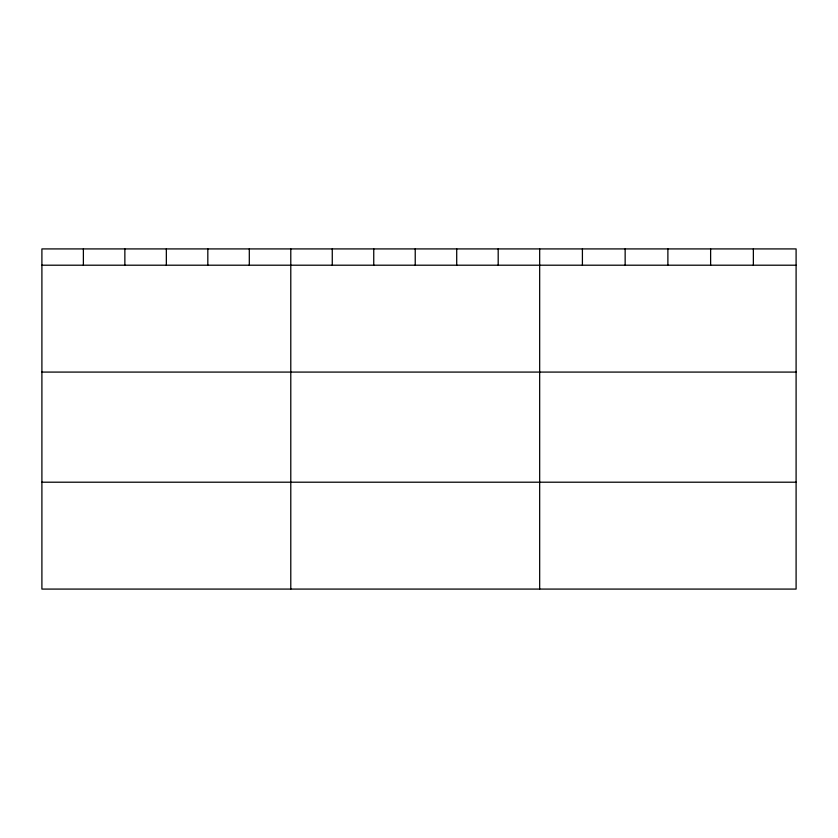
<?xml version="1.0" encoding="UTF-8"?>
<svg xmlns="http://www.w3.org/2000/svg" width="838" height="838" viewBox="0 0 838 838"><rect width="100%" height="100%" fill="white"/><g stroke="black" fill="none" stroke-linecap="round" stroke-linejoin="round"><path stroke-width="1.26" d="M796.1 265.206L796.1 589.083L41.9 589.083L41.9 248.917L796.1 248.917L796.1 265.206L41.9 265.206M41.9 372.082L796.1 372.082M41.9 482.206L796.1 482.206M753.362 248.917L753.362 265.206M710.624 248.917L710.624 265.206M667.886 248.917L667.886 265.206M625.148 248.917L625.148 265.206M582.41 248.917L582.41 265.206M539.672 248.917L539.672 589.083M498.191 248.917L498.191 265.206M456.71 248.917L456.71 265.206M415.229 248.917L415.229 265.206M373.748 248.917L373.748 265.206M332.267 248.917L332.267 265.206M290.786 248.917L290.786 589.083M249.305 248.917L249.305 265.206M207.824 248.917L207.824 265.206M166.343 248.917L166.343 265.206M124.862 248.917L124.862 265.206M83.381 248.917L83.381 265.206"/></g></svg>
